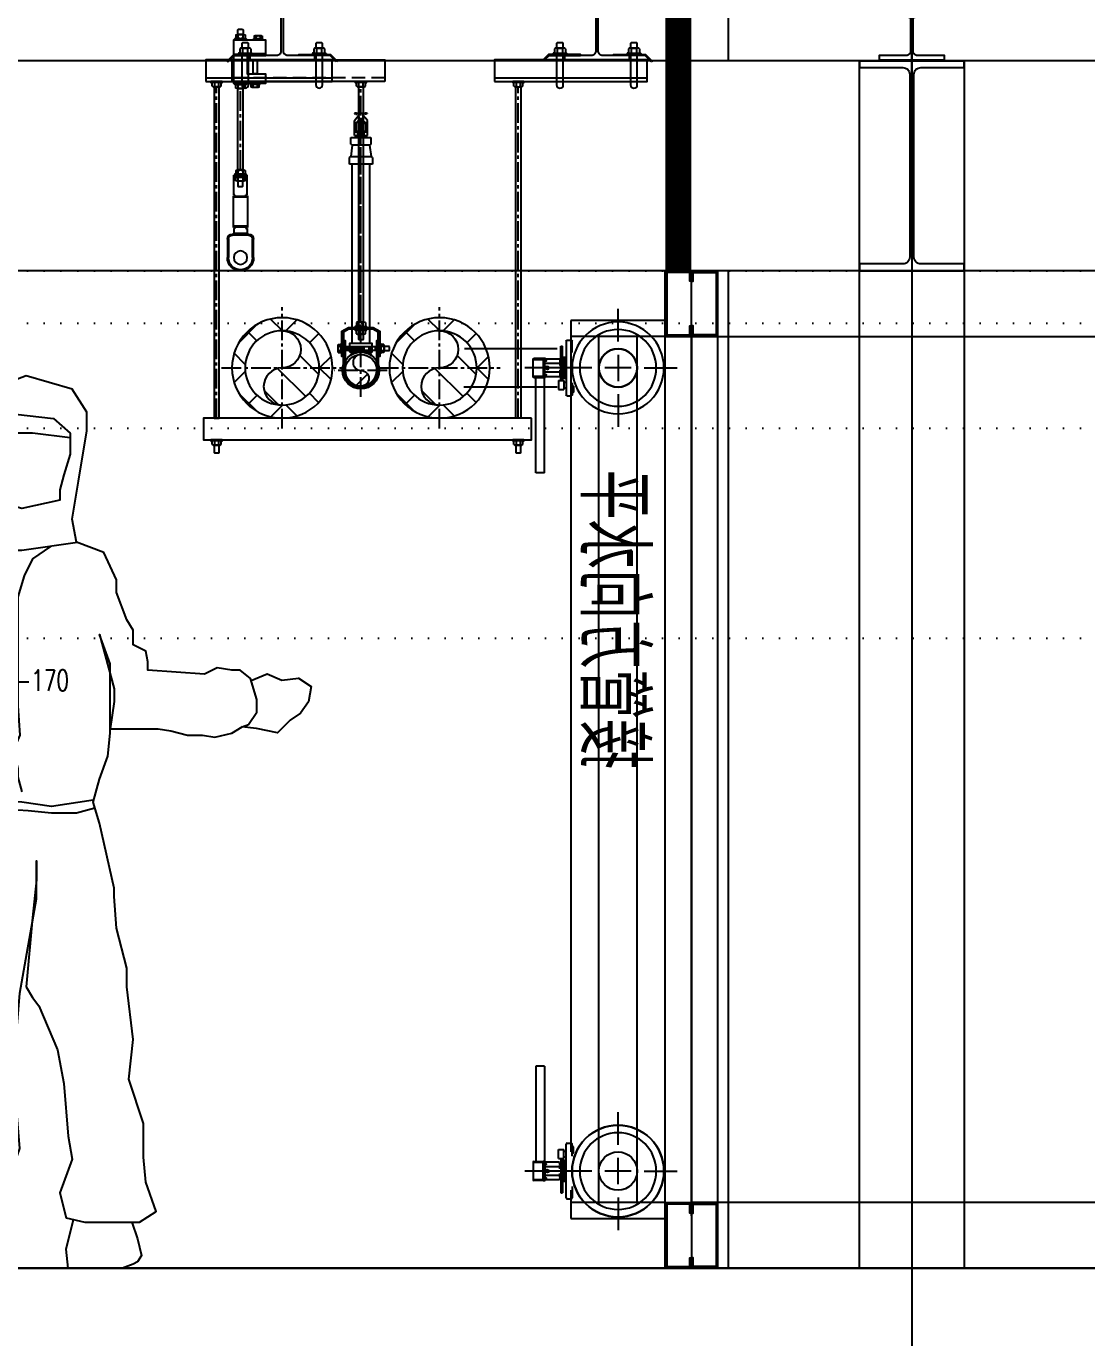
# Model space of a CAD drawing. Header units: millimetres. Extents: x -192235 to 515711, y 45168 to 947868.
# Drawn here: x 128312 to 130333, y 463818 to 466316 of the extents above; entities that cross this region are included whole.
import ezdxf
from ezdxf.enums import TextEntityAlignment as Align

# ---------------------------------------------------------------- set-up
doc = ezdxf.new("R2010")
doc.units = ezdxf.units.MM
doc.header["$LTSCALE"] = 1000
doc.header["$PDMODE"] = 1
for name, pattern in [('CENTER2', [1.125, 0.75, -0.125, 0.125, -0.125]), ('DOT2', [3.175, 0, -3.175]), ('HIDDEN', [0.375, 0.25, -0.125]), ('TPH12-SEC-@20-1$0$CENTERK5', [6.916, 6.667, -0.083, 0.083, -0.083]), ('YFM1P-短$0$CENTER2', [1.125, 0.75, -0.125, 0.125, -0.125]), ('YFM1P-短$0$HIDDEN', [9.525, 6.35, -3.175])]:
    doc.linetypes.add(name, pattern=pattern)
for name, color, linetype in [('0-LEVEL LINE', 4, 'DOT2'), ('FS-EQ', 10, 'Continuous'), ('FS-LINE', 10, 'Continuous'), ('FS-Support-1', 2, 'Continuous'), ('LED-Light-L25', 7, 'Continuous'), ('LIGHTING', 2, 'Continuous'), ('LIGHTING-W', 7, 'Continuous'), ('M-DIM', 1, 'Continuous'), ('SM-SEC-Cm$0$SUPPORT', 2, 'Continuous'), ('SUPPORT', 2, 'Continuous'), ('TPH12-SEC-@20-1$0$H-SIN', 252, 'TPH12-SEC-@20-1$0$CENTERK5'), ('TPH12-SEC-@20-1$0$KABE1', 252, 'Continuous'), ('TPH12-SEC-@20-1$0$STEEL-NEDA', 252, 'Continuous'), ('TPH12-SEC-@20-1$0$STEEL2', 252, 'Continuous'), ('TPH12-SEC-@20-1$0$STEEL3', 252, 'Continuous'), ('WY-J-D', 2, 'Continuous'), ('WY-J-U', 2, 'Continuous'), ('YFM1P-短$0$14P5-CSH-3-402-B$0$SH-TEXT', 4, 'Continuous'), ('YFM1P-短$0$C-DCC', 1, 'Continuous'), ('YFM1P-短$0$M-DCC-STEEL', 220, 'Continuous'), ('YFM1P-短$0$M-FOUN', 252, 'Continuous'), ('YFM1P-短$0$M-PIPE-CHWR20', 110, 'Continuous'), ('YFM1P-短$0$M-PIPE-CHWS12', 130, 'Continuous'), ('YFM1P-短$0$man', 7, 'Continuous'), ('YFM1P-短$0$MPPIPE', 100, 'Continuous'), ('YFM1P-短$0$SM-SEC-Cm$0$SUPPORT', 2, 'Continuous'), ('YFM1P-短$0$SUPPORT', 2, 'Continuous')]:
    doc.layers.add(name, color=color, linetype=linetype)
doc.styles.add('aa-txt', font='simplex.shx', dxfattribs={"width": 0.7, "bigfont": 'chineset.shx'})
doc.styles.add('ROMAND', font='romand', dxfattribs={"height": 5})
doc.styles.add('YFM1P-短$0$14P5-CSH-3-402-B$0$AA-TXT', font='simplex.shx', dxfattribs={"width": 0.8, "bigfont": 'CHINA.shx'})
doc.styles.add('YFM1P-短$0$aa-txt', font='simplex.shx', dxfattribs={"width": 0.8, "bigfont": 'chineset.shx'})
doc.dimstyles.new('50-DIM', dxfattribs={"dimscale": 50, "dimtxt": 2, "dimasz": 0.8, "dimexe": 1, "dimexo": 1, "dimgap": 0.5, "dimtad": 1, "dimdec": 0, "dimdsep": 46, "dimtxsty": 'aa-txt', "dimblk": 'DOT', "dimcen": 5, "dimclrd": 256, "dimclre": 256, "dimclrt": 256, "dimadec": 0, "dimazin": 0, "dimtfac": 1, "dimtdec": 0, "dimtix": 1, "dimtmove": 2, "dimatfit": 3, "dimldrblk": 'DOT', "dimfxl": 1, "dimtolj": 1, "dimtzin": 0, "dimarcsym": 0})

# ---------------------------------------------------------------- blocks, each defined once
blk = doc.blocks.new('TPH12-SEC-@20-1')
at = {"layer": 'TPH12-SEC-@20-1$0$H-SIN'}
for p, q in [((130000, 484000), (130000, 447500)), ((84160.9, 463950), (201769.6, 463950))]:
    blk.add_line(p, q, dxfattribs=at)
at = {"layer": 'TPH12-SEC-@20-1$0$KABE1'}
blk.add_line((190390, 463950), (99610, 463950), dxfattribs=at)
at = {"layer": 'TPH12-SEC-@20-1$0$STEEL-NEDA'}
for points in [[(128862, 466500), (128738, 466500), (128738, 466492), (128789.5, 466492, -0.414214), (128797.5, 466484), (128797.5, 466268, -0.414214), (128789.5, 466260), (128738, 466260), (128738, 466252), (128862, 466252), (128862, 466260), (128810.5, 466260, -0.414214), (128802.5, 466268), (128802.5, 466484, -0.414214), (128810.5, 466492), (128862, 466492)], [(129462, 466500), (129338, 466500), (129338, 466492), (129389.5, 466492, -0.414214), (129397.5, 466484), (129397.5, 466268, -0.414214), (129389.5, 466260), (129338, 466260), (129338, 466252), (129462, 466252), (129462, 466260), (129410.5, 466260, -0.414214), (129402.5, 466268), (129402.5, 466484, -0.414214), (129410.5, 466492), (129462, 466492)], [(130062, 466500), (129938, 466500), (129938, 466492), (129989.5, 466492, -0.414214), (129997.5, 466484), (129997.5, 466268, -0.414214), (129989.5, 466260), (129938, 466260), (129938, 466252), (130062, 466252), (130062, 466260), (130010.5, 466260, -0.414214), (130002.5, 466268), (130002.5, 466484, -0.414214), (130010.5, 466492), (130062, 466492)]]:
    blk.add_lwpolyline(points, format="xyb", close=True, dxfattribs=at)
at = {"layer": 'TPH12-SEC-@20-1$0$STEEL2'}
blk.add_lwpolyline([(130100, 466250), (129900, 466250), (129900, 466237), (129983, 466237, -0.414214), (129996, 466224), (129996, 465876, -0.414214), (129983, 465863), (129900, 465863), (129900, 465850), (130100, 465850), (130100, 465863), (130017, 465863, -0.414214), (130004, 465876), (130004, 466224, -0.414214), (130017, 466237), (130100, 466237)], format="xyb", close=True, dxfattribs=at)
at = {"layer": 'TPH12-SEC-@20-1$0$STEEL3'}
for p, q in [((129650, 466500), (129650, 466250)), ((130000, 466250), (115000, 466250)), ((145000, 466250), (130000, 466250)), ((130000, 465850), (115000, 465850)), ((129650, 465850), (129650, 463950)), ((145000, 465850), (130000, 465850))]:
    blk.add_line(p, q, dxfattribs=at)
blk.add_lwpolyline([(130100, 463950), (129900, 463950), (129900, 466250), (130100, 466250)], close=True, dxfattribs=at)
blk = doc.blocks.new('YFM1P-短$0$18P4-DCC-3850-1295-V')
for p, q in [((0, 155), (0, 158)), ((0, 158), (18, 158)), ((18, 158), (18, 152.65)), ((0, -13), (0, 155.07)), ((0, 155), (18, 155)), ((5.35, -10), (5.35, 155)), ((12.65, 152.65), (12.65, 155)), ((12.65, -7.65), (12.65, 152.65)), ((18, 152.65), (18, -0.35)), ((12.65, -10), (12.65, -7.65)), ((18, -7.65), (18, -13)), ((0, -10), (18, -10)), ((18, -13), (0, -13))]:
    blk.add_line(p, q)
for centre in [(9, 149), (9, -4)]:
    blk.add_circle(centre, 8.75)
for centre, start, end in [((9, 149), 90, 270), ((9, 149), 270, 90), ((9, -4), 90, 270), ((9, -4), 270, 90)]:
    blk.add_arc(centre, 3.65, start, end)
blk = doc.blocks.new('YFM1P-短$0$球閥-65-T')
at = {"color": 1}
for p, q in [((0, 50), (0, 177.4)), ((0, -25), (0, 25)), ((-50, 0), (-112.5, 0)), ((-25, 0), (25, 0)), ((50, 0), (112.5, 0)), ((0, -50), (0, -112.5))]:
    blk.add_line(p, q, dxfattribs=at)
at = {"color": 0, "linetype": 'Continuous'}
for p, q in [((-18, 139.3), (-18, 160.2)), ((-16.2, 162), (-16.2, 141.6)), ((-3.2, 162), (-16.2, 162)), ((-3.2, 162), (-3.2, 162)), ((-3.1, 162), (-3.2, 162)), ((-3, 162), (-3.1, 162)), ((-2.7, 161.9), (-3, 162)), ((-2.4, 161.9), (-2.7, 161.9)), ((-2.1, 161.8), (-2.4, 161.9)), ((-1.6, 161.8), (-2.1, 161.8)), ((-1.2, 161.8), (-1.6, 161.8)), ((-0.7, 161.7), (-1.2, 161.8)), ((-0.1, 161.7), (-0.7, 161.7)), ((0.4, 161.7), (-0.1, 161.7)), ((0.9, 161.7), (0.4, 161.7)), ((1.4, 161.8), (0.9, 161.7)), ((1.9, 161.8), (1.4, 161.8)), ((2.3, 161.9), (1.9, 161.8)), ((2.6, 161.9), (2.3, 161.9)), ((2.9, 161.9), (2.6, 161.9)), ((3, 162), (2.9, 161.9)), ((3.1, 162), (3, 162)), ((16.2, 162), (3.1, 162)), ((3.1, 162), (3.1, 162)), ((16.2, 141.6), (16.2, 162)), ((18, 160.2), (18, 139.3)), ((200, 156.4), (18, 156.4)), ((-18, 142.7), (-18, 139.3)), ((-18, 139.4), (-17.9, 139.8)), ((-18, 139.4), (-18, 139.4)), ((-18, 139.3), (-18, 139.4)), ((-18, 139.3), (-18, 139.3)), ((-18, 139.3), (-18, 139.3)), ((-18, 139.3), (-18, 139.3)), ((-18, 139), (-18, 139.3)), ((-17.9, 138.6), (-18, 139)), ((-17.9, 139.8), (-17.6, 140.2)), ((-17.7, 138.3), (-17.9, 138.6)), ((-17.4, 138.2), (-17.7, 138.3)), ((-17.6, 140.2), (-17.3, 140.5)), ((-17.2, 138.1), (-17.4, 138.2)), ((-17.3, 140.5), (-17, 140.8)), ((-16.9, 138), (-17.2, 138.1)), ((-17, 140.8), (-16.6, 141.2)), ((-16.5, 138), (-16.9, 138)), ((-16.6, 141.2), (-16.2, 141.6)), ((-16.1, 138.1), (-16.5, 138)), ((-16.2, 141.6), (-14.9, 141.9)), ((-15.6, 138.3), (-16.1, 138.1)), ((-15.3, 138.5), (-15.6, 138.3)), ((-14.9, 138.8), (-15.3, 138.5)), ((-14.9, 141.9), (-14.2, 142)), ((-14.8, 138.8), (-14.9, 138.8)), ((-14.5, 139.1), (-14.8, 138.8)), ((-14.1, 139.2), (-14.5, 139.1)), ((-14.2, 142), (-13.5, 142)), ((-13.5, 139.3), (-14.1, 139.2)), ((-13.5, 139.3), (-13.5, 142.7)), ((-13.5, 142.7), (13.5, 142.7)), ((-13.5, 142), (13.5, 142)), ((13.5, 141.8), (-13.5, 141.8)), ((13.5, 139.3), (-13.5, 139.3)), ((13.5, 142.7), (13.5, 139.3)), ((13.5, 142), (14.9, 141.9)), ((13.7, 139.3), (13.5, 139.3)), ((14.3, 139.1), (13.7, 139.3)), ((14.9, 138.8), (14.3, 139.1)), ((14.9, 141.9), (16.2, 141.6)), ((15.3, 138.5), (14.9, 138.8)), ((15.6, 138.3), (15.3, 138.5)), ((16.1, 138.1), (15.6, 138.3)), ((16.5, 138), (16.1, 138.1)), ((16.2, 141.6), (16.6, 141.2)), ((16.9, 138), (16.5, 138)), ((16.6, 141.2), (17, 140.8)), ((17.2, 138.1), (16.9, 138)), ((17, 140.8), (17.3, 140.5)), ((17.4, 138.2), (17.2, 138.1)), ((17.3, 140.5), (17.6, 140.2)), ((17.7, 138.3), (17.4, 138.2)), ((17.6, 140.2), (17.9, 139.8)), ((17.9, 138.6), (17.7, 138.3)), ((17.9, 139.8), (18, 139.4)), ((18, 139), (17.9, 138.6)), ((18, 139.3), (18, 142.7)), ((200, 140.4), (18, 140.4)), ((18, 139.4), (18, 139.3)), ((18, 139.4), (18, 139.4)), ((18, 139.3), (18, 139.3)), ((18, 139.3), (18, 139.3)), ((18, 139.3), (18, 139)), ((18, 139.3), (18, 139.3))]:
    blk.add_line(p, q, dxfattribs=at)
at = {"color": 0}
for p, q in [((200, 140.4), (200, 156.4)), ((-16.7, 111.3), (-16.7, 140.9)), ((12.5, 141.8), (-12.5, 141.8)), ((9.1, 141.8), (-9.1, 141.8)), ((-8.3, 111.3), (-8.3, 140.9)), ((8.3, 111.3), (8.3, 140.9)), ((16.7, 111.3), (16.7, 140.9)), ((23.9, 109.1), (-41.6, 109.1)), ((-41.6, 109.1), (-41.6, 105.5)), ((23.9, 105.5), (-41.6, 105.5)), ((-20.1, 101), (-20.1, 105.5)), ((20.1, 103.2), (-20.1, 103.2)), ((-20.1, 101), (20.1, 101)), ((-4.5, 110.4), (-14.4, 110.4)), ((-10, 110.4), (-14.4, 110.4)), ((-14.4, 109.1), (-14.4, 110.4)), ((10, 110.4), (4.5, 110.4)), ((14.4, 110.4), (10, 110.4)), ((14.4, 109.1), (14.4, 110.4)), ((20.1, 101), (20.1, 105.5)), ((23.9, 113.4), (41.2, 113.4)), ((23.9, 113.4), (23.9, 103)), ((23.9, 103), (41.2, 103)), ((27.1, 103), (27.1, 98.8)), ((38, 103), (38, 98.8)), ((41.2, 113.4), (41.2, 103)), ((-53, 97), (-53, 89.3)), ((-51.2, 98.8), (51.2, 98.8)), ((-30.5, 87.5), (-51.2, 87.5)), ((28.8, 87.5), (51.2, 87.5)), ((33.9, 87.5), (33.9, 86.1)), ((33.9, 86.1), (47.4, 86.1)), ((33.9, 86.1), (35, 84.9)), ((35, 84.9), (46.3, 84.9)), ((46.3, 84.9), (47.4, 86.1)), ((47.4, 87.5), (47.4, 86.1)), ((53, 97), (53, 89.3))]:
    blk.add_line(p, q, dxfattribs=at)
at = {"color": 0, "linetype": 'Continuous'}
for centre, radius in [((0, 134.7), 2.93), ((0, 134.7), 2.39), ((0, 0), 87.5)]:
    blk.add_circle(centre, radius, dxfattribs=at)
at = {"color": 0}
blk.add_circle((0, 0), 36.5, dxfattribs=at)
at = {"color": 0, "linetype": 'Continuous'}
for centre, radius, start, end in [((-16.2, 160.2), 1.8, 90, 180), ((16.2, 160.2), 1.8, 0, 90), ((-17.1, 142.7), 0.902, 180, 270), ((17.1, 142.7), 0.902, 270, 0)]:
    blk.add_arc(centre, radius, start, end, dxfattribs=at)
at = {"color": 0, "linetype": 'Continuous', "extrusion": (1e-16, 1, 0)}
for centre, start, end in [((13.5, 0, 142.7), 0, 90), ((-13.5, 0, 142.7), 90, 180)]:
    blk.add_arc(centre, 4.51, start, end, dxfattribs=at)
at = {"color": 0, "linetype": 'Continuous', "extrusion": (-1e-16, -1, 0)}
for centre, start, end in [((-13.5, 0, -141.8), 90, 180), ((13.5, 0, -141.8), 0, 90)]:
    blk.add_arc(centre, 3.61, start, end, dxfattribs=at)
at = {"color": 0}
for centre, radius, start, end in [((-12.5, 131.8), 10.1, 65.5673, 114.4327), ((0, 102.9), 39, 77.6432, 102.3568), ((12.5, 131.8), 10.1, 65.5673, 114.4327), ((-12.5, 120.5), 10.1, 245.5673, 294.4327), ((0, 149.4), 39, 257.6432, 263.3485), ((0, 149.4), 39, 276.6515, 282.3568), ((12.5, 120.5), 10.1, 245.5673, 294.4327), ((-51.2, 97), 1.8, 90, 180), ((-51.2, 89.3), 1.8, 180, 270), ((-30.5, 84.1), 3.38, 69.023, 90), ((28.8, 83), 4.51, 90, 94.2262), ((51.2, 97), 1.8, 0, 90), ((51.2, 89.3), 1.8, 270, 0)]:
    blk.add_arc(centre, radius, start, end, dxfattribs=at)
at = {"color": 0, "linetype": 'Continuous', "extrusion": (-0.892945, -0.351839, -0.280818)}
blk.add_arc((-135.1, -10, -34.3), 2.81, 213.292, 282.5279, dxfattribs=at)
at = {"color": 0, "linetype": 'Continuous', "extrusion": (1, -1e-16, 0)}
for centre in [(142.7, 0, -13.5), (142.7, 0, 13.5)]:
    blk.add_arc(centre, 0.902, 90, 180, dxfattribs=at)
at = {"color": 0, "linetype": 'Continuous', "extrusion": (-1, -3e-16, -3e-16)}
for centre in [(-139.3, 0, 13.5), (-139.3, 0, -13.5)]:
    blk.add_arc(centre, 2.71, 180, 90, dxfattribs=at)
at = {"color": 0, "linetype": 'Continuous', "extrusion": (-0.892945, 0.351839, 0.280818)}
blk.add_arc((-135.1, -10, 34.3), 2.81, 213.292, 282.5279, dxfattribs=at)
blk = doc.blocks.new('YFM1P-短$0$Man-170-C')
for points in [[(17.99, 67.27), (17.99, 66.39), (17.99, 59.57), (17.99, 54.37), (17.99, 45.58), (19.59, 42.78), (19.59, 35.99), (19.59, 26.77), (19.59, 20.78), (21.59, 17.58), (21.99, 12.39), (20.39, 9.99), (15.59, 9.59), (11.19, 7.59), (6.4, 10.39), (3.6, 15.98), (1.2, 22.78), (2.4, 37.59), (1.2, 52.37), (-2, 70.39), (-2, 77.58), (-2, 73.98), (-1.2, 66.79), (0, 53.57), (-1.2, 51.58), (-2.4, 49.98), (-6, 41.59), (-7.2, 35.19), (-8, 25.17), (-8.79, 20.78), (-6.4, 14.38), (-7.6, 9.59), (-11.19, 8.79), (-16.39, 8.79), (-21.59, 8.79), (-24.79, 10.79), (-22.79, 16.38), (-22.39, 21.18), (-22.39, 27.57), (-19.59, 35.99), (-20.39, 43.58), (-19.19, 53.57), (-19.19, 57.17), (-17.19, 64.79), (-16.79, 70.79), (-16.79, 72.38), (-13.99, 84.77), (-12.79, 88.77), (-13.99, 93.16), (-15.59, 97.56), (-15.99, 101.95), (-15.99, 108.74), (-15.99, 115.14), (-13.99, 120.73), (-16.79, 110.34), (-16.79, 107.94), (-15.99, 102.75), (-17.59, 102.75), (-25.19, 102.75), (-27.58, 102.35), (-30.78, 101.55), (-33.58, 101.55), (-35.98, 101.15), (-39.18, 101.95), (-41.18, 103.15), (-42.38, 103.55), (-43.97, 105.95), (-43.97, 108.34), (-42.78, 112.34), (-40.78, 113.94), (-39.18, 113.94), (-36.38, 114.34), (-33.98, 113.14), (-23.19, 113.94), (-23.19, 115.54), (-22.79, 117.53), (-20.39, 118.73), (-20.39, 121.53), (-19.19, 123.53), (-17.19, 128.72), (-17.19, 131.12), (-14.79, 136.31), (-9.59, 138.31), (-8.79, 142.71), (-9.99, 149.9), (-11.59, 159.49), (-11.59, 163.08), (-8.79, 167.48), (0, 170), (9.59, 166.28), (11.19, 162.29), (11.99, 150.7), (11.59, 142.71), (13.99, 140.31), (20, 136.11), (23.87, 131.44), (30.01, 109.96), (29.98, 103.15), (27.98, 89.56), (23.73, 78.21), (21.87, 72.07), (21.6, 67.94), (16.79, 66.79), (13.59, 70.79), (15.19, 75.98), (13.19, 74.38), (11.99, 75.98), (17.33, 81.28), (19.3, 89.1), (19.99, 95.56), (21.59, 97.16), (20.79, 103.55), (18.39, 109.54), (16.79, 117.13), (16.79, 121.93), (17.19, 123.53)], [(-8.4, 158.19), (-1.2, 159.09), (2.4, 159.09), (6.4, 159.49), (7.6, 159.89), (4.4, 162.69), (2, 162.69), (-5.2, 161.89), (-8.4, 159.09), (-8.4, 155.09), (-7.2, 151.1), (-6.4, 148.3), (-6.4, 146.3), (0.8, 144.7), (5.2, 145.9), (8.79, 146.7), (9.19, 153.5), (7.6, 159.89)], [(-9.81, 138.23), (0.8, 136.71), (4.4, 136.71), (8, 136.71), (10.79, 138.31), (13.91, 140.39)], [(-4.66, 137.49), (-1.2, 135.12), (0.4, 131.92), (1.6, 127.92), (1.6, 120.33), (1.6, 115.14), (1.6, 107.15), (1.2, 101.55), (2.4, 98.75), (1.6, 95.16), (1.6, 93.56), (0.8, 90.76)], [(6.14, 136.71), (4, 133.92), (3.2, 130.72), (1.6, 126.72)], [(-42.88, 111.98), (-45.93, 113.2), (-48.73, 112), (-51.93, 112.4), (-54.33, 110.8), (-53.83, 107.87), (-52.27, 105.72), (-50.33, 104.41), (-47.93, 102.01), (-43.93, 102.81), (-41.13, 103.12)], [(21.5, 97.06), (21.56, 97.35)], [(19.2, 88.17), (16.79, 87.57), (9.99, 88.37), (5.6, 87.57), (-0.4, 87.17), (-4.8, 86.77), (-9.59, 86.77), (-13.11, 87.72)], [(-12.79, 89.17), (-4.8, 87.97), (0.8, 88.77), (5.6, 89.17), (8.79, 89.17), (14.79, 88.77), (18.79, 88.77), (19.27, 88.83)], [(-20.12, 8.79), (-21.19, 5.59), (-21.99, 2.4), (-21.19, 1.2), (-20.39, 0.8), (-18.39, 0), (-14.79, 0), (-11.19, 0), (-8, 0), (-7.6, 3.6), (-9.02, 9.27)], [(7.61, 9.68), (6.8, 5.59), (6.8, 2.8), (9.19, 1.2), (11.59, 0.4), (14.79, 0), (18.39, 0.8), (20.79, 1.6), (21.59, 6.79), (20.26, 9.98)]]:
    blk.add_lwpolyline(points)
blk = doc.blocks.new('YFM1P-短$0$Man-R-170-C')
at = {"xscale": -1}
blk.add_blockref('YFM1P-短$0$Man-170-C', (0, 0), dxfattribs=at)
at = {"style": 'YFM1P-短$0$aa-txt', "width": 0.7}
blk.add_text('UIS-170', height=4, dxfattribs=at).set_placement((0, 110), align=Align.CENTER)
blk = doc.blocks.new('YFM1P-短$0$Nut-M12')
for p, q in [((-13, 1.8), (-13, 0.6)), ((-10.4, 3.3), (-12.6, 2.3)), ((-12.4, 2.4), (12.4, 2.4)), ((-12.4, 0), (12.4, 0)), ((-10.4, 11), (-10.4, 3.3)), ((7.8, 12), (-7.8, 12)), ((-5.2, 11), (-5.2, 3.3)), ((5.2, 3.3), (5.2, 11)), ((10.4, 11), (10.4, 3.3)), ((10.4, 3.3), (12.6, 2.3)), ((13, 1.8), (13, 0.6))]:
    blk.add_line(p, q)
for centre, radius, start, end in [((-12.4, 1.8), 0.6, 90, 180), ((-12.4, 0.6), 0.6, 180, 270), ((-7.8, 8), 4.03, 49.8296, 130.1704), ((-7.8, 6.4), 4.03, 229.8296, 310.1704), ((0, -2.7), 14.7, 69.2784, 110.7216), ((0, 17.1), 14.7, 249.2784, 290.7216), ((7.8, 8), 4.03, 49.8296, 130.1704), ((7.8, 6.4), 4.03, 229.8296, 310.1704), ((12.4, 1.8), 0.6, 0, 90), ((12.4, 0.6), 0.6, 270, 0)]:
    blk.add_arc(centre, radius, start, end)
blk = doc.blocks.new('YFM1P-短$0$Nut-M10')
for p, q in [((-10.9, 1.5), (-10.9, 0.5)), ((-8.7, 2.8), (-10.6, 2)), ((-10.4, 2), (10.4, 2)), ((-10.4, 0), (10.4, 0)), ((-8.7, 9.2), (-8.7, 2.8)), ((6.5, 10), (-6.5, 10)), ((-4.3, 9.2), (-4.3, 2.8)), ((4.3, 2.8), (4.3, 9.2)), ((8.7, 9.2), (8.7, 2.8)), ((8.7, 2.8), (10.6, 2)), ((10.9, 1.5), (10.9, 0.5))]:
    blk.add_line(p, q)
for centre, radius, start, end in [((-10.4, 1.5), 0.5, 90, 180), ((-10.4, 0.5), 0.5, 180, 270), ((-6.5, 6.7), 3.33, 49.441, 130.559), ((-6.5, 5.3), 3.33, 229.441, 310.559), ((0, -2.1), 12.1, 69.065, 110.935), ((0, 14.1), 12.1, 249.065, 290.935), ((6.5, 6.7), 3.33, 49.441, 130.559), ((6.5, 5.3), 3.33, 229.441, 310.559), ((10.4, 1.5), 0.5, 0, 90), ((10.4, 0.5), 0.5, 270, 0)]:
    blk.add_arc(centre, radius, start, end)
blk = doc.blocks.new('YFM1P-短')
at = {"layer": 'YFM1P-短$0$MPPIPE'}
h = blk.add_hatch(dxfattribs=at)
h.set_pattern_fill('ANSI37', color=1, scale=15, style=0)
h.set_pattern_definition([(45, (184318.375, 301696.607), (-33.67596, 33.67596), []), (135, (184318.375, 301696.607), (-33.67596, -33.67596), [])])
edge = h.paths.add_edge_path()
edge.add_arc((160900, 465665), 95.7, 0, 360)
edge = h.paths.add_edge_path(flags=17)
edge.add_arc((160900, 465665), 70.7, 0, 360)
h = blk.add_hatch(dxfattribs=at)
h.set_pattern_fill('ANSI37', color=1, scale=15, style=0)
h.set_pattern_definition([(45, (184618.375, 301696.607), (-33.67596, 33.67596), []), (135, (184618.375, 301696.607), (-33.67596, -33.67596), [])])
edge = h.paths.add_edge_path()
edge.add_arc((161200, 465665), 95.7, 0, 360)
edge = h.paths.add_edge_path(flags=17)
edge.add_arc((161200, 465665), 70.7, 0, 360)
h = blk.add_hatch(dxfattribs=at)
h.set_pattern_fill('ANSI31', color=1, scale=15, style=0)
h.set_pattern_definition([(45, (123012.255, 401617.34), (-33.67596, 33.67596), [])])
edge = h.paths.add_edge_path()
edge.add_arc((160900, 465665), 70.7, 90, 270)
edge.add_arc((160900, 465629.7), 35.3, 270, 450)
edge.add_arc((160900, 465700.3), 35.3, 90, 270, ccw=False)
h = blk.add_hatch(dxfattribs=at)
h.set_pattern_fill('ANSI31', color=1, scale=15, style=0)
h.set_pattern_definition([(45, (123312.255, 401617.34), (-33.67596, 33.67596), [])])
edge = h.paths.add_edge_path()
edge.add_arc((161200, 465665), 70.7, 90, 270)
edge.add_arc((161200, 465629.7), 35.3, 270, 450)
edge.add_arc((161200, 465700.3), 35.3, 90, 270, ccw=False)
at = {"layer": 'YFM1P-短$0$M-DCC-STEEL', "linetype": 'Continuous'}
for p, q in [((159630, 465850), (160370, 465850)), ((160370, 464050), (160370, 465850)), ((160420, 464050), (160420, 465850)), ((160470, 464050), (160470, 465850)), ((160370, 465725), (159630, 465725)), ((159630, 464075), (160370, 464075)), ((160370, 463950), (159630, 463950))]:
    blk.add_line(p, q, dxfattribs=at)
at = {"layer": 'YFM1P-短$0$M-DCC-STEEL'}
for points in [[(160370, 465725), (160370, 465850), (160420, 465850), (160420, 465830), (160416.8, 465830), (160416.8, 465846.8), (160373.2, 465846.8), (160373.2, 465728.2), (160416.8, 465728.2), (160416.8, 465745), (160420, 465745), (160420, 465725)], [(160470, 465725), (160470, 465850), (160420, 465850), (160420, 465830), (160423.2, 465830), (160423.2, 465846.8), (160466.8, 465846.8), (160466.8, 465728.2), (160423.2, 465728.2), (160423.2, 465745), (160420, 465745), (160420, 465725)], [(160470, 463950), (160470, 465725), (160420, 465725), (160420, 463950)], [(160370, 463950), (160370, 464075), (160420, 464075), (160420, 464055), (160416.8, 464055), (160416.8, 464071.8), (160373.2, 464071.8), (160373.2, 463953.2), (160416.8, 463953.2), (160416.8, 463970), (160420, 463970), (160420, 463950)], [(160470, 463950), (160470, 464075), (160420, 464075), (160420, 464055), (160423.2, 464055), (160423.2, 464071.8), (160466.8, 464071.8), (160466.8, 463953.2), (160423.2, 463953.2), (160423.2, 463970), (160420, 463970), (160420, 463950)]]:
    blk.add_lwpolyline(points, close=True, dxfattribs=at)
at = {"layer": 'YFM1P-短$0$M-FOUN', "color": 2, "const_width": 50}
blk.add_lwpolyline([(160445, 465850), (160445, 466700)], dxfattribs=at)
at = {"layer": 'YFM1P-短$0$M-PIPE-CHWR20'}
for p, q in [((160675.8, 465701.5), (160852.7, 465701.5)), ((160675.8, 465628.5), (160853.6, 465628.5))]:
    blk.add_line(p, q, dxfattribs=at)
blk.add_circle((160560, 465665), 73, dxfattribs=at)
at = {"layer": 'YFM1P-短$0$M-PIPE-CHWS12'}
blk.add_circle((160560, 464135), 73, dxfattribs=at)
at = {"layer": 'YFM1P-短$0$MPPIPE', "color": 1, "linetype": 'YFM1P-短$0$CENTER2', "ltscale": 0.05}
for p, q in [((160900, 465549.3), (160900, 465780.7)), ((161200, 465549.3), (161200, 465780.7)), ((161015.7, 465665), (160784.3, 465665)), ((161315.7, 465665), (161084.3, 465665))]:
    blk.add_line(p, q, dxfattribs=at)
at = {"layer": 'YFM1P-短$0$MPPIPE'}
for points in [[(160900, 465735.7, 1), (160900, 465665, -1), (160900, 465594.3, -1)], [(161200, 465735.7, 1), (161200, 465665, -1), (161200, 465594.3, -1)]]:
    blk.add_lwpolyline(points, format="xyb", close=True, dxfattribs=at)
for centre, radius in [((160900, 465665), 95.7), ((161200, 465665), 95.7), ((160900, 465665), 70.7), ((161200, 465665), 70.7)]:
    blk.add_circle(centre, radius, dxfattribs=at)
at = {"layer": 'YFM1P-短$0$SM-SEC-Cm$0$SUPPORT'}
for points in [[(160745.2, 465569.3), (160754.8, 465569.3), (160754.8, 466200.7), (160745.2, 466200.7)], [(161329.8, 465569.3), (161320.2, 465569.3), (161320.2, 466200.7), (161329.8, 466200.7)]]:
    blk.add_lwpolyline(points, close=True, dxfattribs=at)
at = {"layer": 'YFM1P-短$0$SUPPORT', "linetype": 'YFM1P-短$0$HIDDEN', "ltscale": 0.1}
for p, q in [((160795.5, 466217.7), (160504.5, 466217.7)), ((161345.5, 466217.7), (161104.5, 466217.7))]:
    blk.add_line(p, q, dxfattribs=at)
at = {"layer": 'YFM1P-短$0$SUPPORT', "linetype": 'YFM1P-短$0$CENTER2', "ltscale": 0.05}
for p, q in [((160750, 465569.3), (160750, 466200.7)), ((161325, 465569.3), (161325, 466200.7))]:
    blk.add_line(p, q, dxfattribs=at)
at = {"layer": 'YFM1P-短$0$SUPPORT'}
for points in [[(160534.9, 466284), (160535.9, 466283), (160535.9, 466274), (160523.2, 466274), (160523.2, 466283), (160524.2, 466284)], [(160675.9, 466284), (160676.9, 466283), (160676.9, 466274), (160664.2, 466274), (160664.2, 466283), (160665.2, 466284)], [(161134.9, 466284), (161135.9, 466283), (161135.9, 466274), (161123.2, 466274), (161123.2, 466283), (161124.2, 466284)], [(161275.9, 466284), (161276.9, 466283), (161276.9, 466274), (161264.2, 466274), (161264.2, 466283), (161265.2, 466284)], [(160725, 465569.3), (161350, 465569.3), (161350, 465528.1), (160725, 465528.1)], [(160746.2, 465503.1), (160745.2, 465504.1), (160745.2, 465518.1), (160754.8, 465518.1), (160754.8, 465504.1), (160753.8, 465503.1)], [(161321.2, 465503.1), (161320.2, 465504.1), (161320.2, 465518.1), (161329.8, 465518.1), (161329.8, 465504.1), (161328.8, 465503.1)]]:
    blk.add_lwpolyline(points, close=True, dxfattribs=at)
for points in [[(160496.5, 466248), (160508.5, 466260), (160568.5, 466260), (160568.5, 466262), (160507.7, 466262), (160495.1, 466249.4), (160496.5, 466248)], [(160699.2, 466252.2), (160691.5, 466260), (160631.5, 466260), (160631.5, 466262), (160692.3, 466262), (160700.6, 466253.7), (160699.2, 466252.2)], [(161096.5, 466248), (161108.5, 466260), (161168.5, 466260), (161168.5, 466262), (161107.7, 466262), (161095.1, 466249.4), (161096.5, 466248)], [(161299.2, 466252.2), (161291.5, 466260), (161231.5, 466260), (161231.5, 466262), (161292.3, 466262), (161300.6, 466253.7), (161299.2, 466252.2)]]:
    blk.add_lwpolyline(points, dxfattribs=at)
at = {"layer": 'YFM1P-短$0$SUPPORT', "ltscale": 0.1}
for points in [[(160795.5, 466210.7), (160504.5, 466210.7), (160504.5, 466252), (160795.5, 466252)], [(161345.5, 466210.7), (161104.5, 466210.7), (161104.5, 466252), (161345.5, 466252)]]:
    blk.add_lwpolyline(points, close=True, dxfattribs=at)
at = {"layer": 'YFM1P-短$0$SUPPORT'}
for points in [[(160523.2, 466204.3), (160523.2, 466260), (160535.9, 466260), (160535.9, 466204.3, -1)], [(160664.2, 466204.3), (160664.2, 466260), (160676.9, 466260), (160676.9, 466204.3, -1)], [(161123.2, 466204.3), (161123.2, 466260), (161135.9, 466260), (161135.9, 466204.3, -1)], [(161264.2, 466204.3), (161264.2, 466260), (161276.9, 466260), (161276.9, 466204.3, -1)]]:
    blk.add_lwpolyline(points, format="xyb", close=True, dxfattribs=at)
at = {"layer": 'YFM1P-短$0$C-DCC', "xscale": 10, "yscale": 10, "zscale": 10}
blk.add_blockref('YFM1P-短$0$18P4-DCC-3850-1295-V', (160470, 464175), dxfattribs=at)
at = {"layer": 'YFM1P-短$0$M-PIPE-CHWR20', "rotation": 270}
blk.add_blockref('YFM1P-短$0$球閥-65-T', (160560, 465665), dxfattribs=at)
at = {"layer": 'YFM1P-短$0$M-PIPE-CHWS12', "xscale": -1.000000000000003, "rotation": 270}
blk.add_blockref('YFM1P-短$0$球閥-65-T', (160560, 464135), dxfattribs=at)
at = {"layer": 'YFM1P-短$0$man', "xscale": -10, "yscale": 10, "zscale": 10}
blk.add_blockref('YFM1P-短$0$Man-R-170-C', (161688, 463950), dxfattribs=at)
at = {"layer": 'YFM1P-短$0$SUPPORT', "xscale": -1}
for p in [(160529.5, 466262), (160670.5, 466262), (161129.5, 466262), (161270.5, 466262)]:
    blk.add_blockref('YFM1P-短$0$Nut-M12', p, dxfattribs=at)
at = {"layer": 'YFM1P-短$0$SUPPORT', "xscale": -1, "rotation": 180}
for p in [(160750, 466210.7), (161325, 466210.7), (160750, 465528.1), (161325, 465528.1)]:
    blk.add_blockref('YFM1P-短$0$Nut-M10', p, dxfattribs=at)
at = {"layer": 'YFM1P-短$0$14P5-CSH-3-402-B$0$SH-TEXT', "color": 4, "style": 'YFM1P-短$0$14P5-CSH-3-402-B$0$AA-TXT', "width": 0.8}
blk.add_text('接管方向水平', height=125, rotation=90, dxfattribs=at).set_placement((160568.6, 465186, 0), align=Align.MIDDLE_CENTER)
blk = doc.blocks.new('DOT')
at = {"color": 0}
blk.add_line((-1, 0), (1, 0), dxfattribs=at)
at = {"color": 3, "const_width": 0.5}
blk.add_lwpolyline([(-0.25, 0, 1), (0.25, 0, 1)], format="xyb", close=True, dxfattribs=at)
blk = doc.blocks.new('*D199')
at = {"layer": 'DEFPOINTS', "color": 0, "transparency": 16777216}
for p in [(130000, 466350), (130000, 466125), (131350, 466125)]:
    blk.add_point(p, dxfattribs=at)
at = {"layer": 'M-DIM', "lineweight": -2, "transparency": 16777216}
for p, q in [((130000, 466175), (130000, 466400)), ((131350, 466175), (131350, 466400)), ((131310, 466350), (130040, 466350))]:
    blk.add_line(p, q, dxfattribs=at)
at = {"layer": 'M-DIM', "lineweight": -2, "transparency": 16777216, "xscale": 40, "yscale": 40, "zscale": 40, "rotation": 180}
blk.add_blockref('DOT', (130000, 466350), dxfattribs=at)
at = {"layer": 'M-DIM', "lineweight": -2, "transparency": 16777216, "xscale": 40, "yscale": 40, "zscale": 40}
blk.add_blockref('DOT', (131350, 466350), dxfattribs=at)
at = {"layer": 'M-DIM', "transparency": 16777216, "insert": (130675, 466425), "char_height": 100, "attachment_point": 5, "style": 'aa-txt'}
blk.add_mtext('\\A1;1350', dxfattribs=at)
blk = doc.blocks.new('_Dot')
at = {"color": 0, "linetype": 'ByBlock', "lineweight": -2}
blk.add_line((-0.5, 0), (-1, 0), dxfattribs=at)
at = {"color": 0, "linetype": 'ByBlock', "const_width": 0.5}
blk.add_lwpolyline([(-0.25, 0, 1), (0.25, 0, 1)], format="xyb", close=True, dxfattribs=at)
blk = doc.blocks.new('SP-H-1')
at = {"layer": 'FS-EQ'}
for p, q in [((-1.25, 5.5), (-1.25, 8.29)), ((-1.24, 8.35), (-0.45, 9.3)), ((-1.02, 6.2), (-1.24, 8.25)), ((-1.21, 9.66), (-1.21, 9.57)), ((-1.21, 9.66), (-1.13, 9.66)), ((-1.21, 9.57), (-1.13, 9.57)), ((-1.13, 9.66), (-1.13, 9.57)), ((-1.13, 9.63), (-1.13, 9.57)), ((-0.99, 9.62), (-0.77, 9.61)), ((-0.99, 9.62), (-0.99, 9.53)), ((-0.99, 9.53), (-0.77, 9.52)), ((-0.9, 8.07), (-0.9, 6.2)), ((-0.83, 9.7), (0.83, 9.7)), ((-0.3, 8.55), (-0.79, 7.9)), ((-0.77, 9.61), (-0.77, 9.52)), ((-0.62, 9.61), (-0.35, 9.61)), ((-0.62, 9.61), (-0.62, 9.52)), ((-0.62, 9.52), (-0.35, 9.52)), ((-0.35, 9.61), (-0.35, 9.52)), ((-0.32, 8.6), (0.32, 8.6)), ((-0.3, 8.55), (0.3, 8.55)), ((-0.25, 8.16), (-0.25, 6.4)), ((-0.14, 9.6), (-0.13, 9.66)), ((-0.14, 9.61), (0.14, 9.61)), ((-0.14, 9.61), (-0.14, 9.52)), ((-0.14, 9.52), (0.14, 9.52)), ((0.14, 9.6), (0.13, 9.66)), ((0.14, 9.61), (0.14, 9.52)), ((0.25, 8.16), (0.25, 6.4)), ((0.3, 8.55), (0.79, 7.9)), ((0.35, 9.61), (0.35, 9.52)), ((0.62, 9.61), (0.35, 9.61)), ((0.62, 9.52), (0.35, 9.52)), ((1.24, 8.35), (0.45, 9.3)), ((0.62, 9.61), (0.62, 9.52)), ((0.99, 9.62), (0.77, 9.61)), ((0.77, 9.61), (0.77, 9.52)), ((0.99, 9.53), (0.77, 9.52)), ((0.9, 8.1), (0.9, 6.2)), ((0.99, 9.62), (0.99, 9.53)), ((1.03, 6.2), (1.24, 8.25)), ((1.13, 9.66), (1.13, 9.57)), ((1.22, 9.66), (1.13, 9.66)), ((1.13, 9.63), (1.13, 9.57)), ((1.22, 9.57), (1.13, 9.57)), ((1.22, 9.66), (1.22, 9.57)), ((1.22, 9.6), (1.22, 9.57)), ((1.25, 5.5), (1.25, 8.29)), ((-1.9, 5.1), (1.9, 5.1)), ((-1.25, 5.5), (1.25, 5.5)), ((-1.02, 6.2), (1.03, 6.2)), ((-0.6, 5.5), (-0.6, 6.4)), ((-0.6, 6.4), (0.6, 6.4)), ((0.6, 5.5), (0.6, 6.4))]:
    blk.add_line(p, q, dxfattribs=at)
for centre, radius, start, end in [((-1.11, 8.29), 0.139, 157.0298, 197.1193), ((-0.93, 8.75), 0.955, 84.0829, 107.6622), ((-0.92, 9.1), 0.592, 87.634, 110.8646), ((-0.74, 9.01), 0.681, 107.7143, 125.0736), ((-0.75, 9.26), 0.433, 91.8537, 123.1257), ((-0.51, 7.64), 0.388, 136.5249, 182.9908), ((-0.83, 9.35), 0.347, 78.6251, 99.8563), ((-0.49, 9.38), 0.315, 104.4487, 153.9759), ((-0.6, 9.46), 0.226, 88.1263, 139.7268), ((-0.46, 9.49), 0.204, 100.0382, 141.9173), ((-0.56, 8.91), 0.784, 84.9677, 92.2638), ((2.27, 9.44), 2.72, 178.7323, 199.1653), ((-0.26, 9.6), 0.0861, 105.0543, 169.5675), ((-0.09, 9.48), 0.262, 131.7568, 170.5499), ((-0.23, 9.53), 0.161, 53.7998, 110.9693), ((-0.21, 9.56), 0.123, 53.4161, 115.819), ((0, 8.12), 0.254, 10.4828, 169.5172), ((-0.03, 8.43), 0.184, 139.0501, 221.9684), ((0.23, 9.53), 0.161, 69.0307, 126.2002), ((0.21, 9.56), 0.123, 64.181, 126.5839), ((0.03, 8.43), 0.184, 318.6569, 40.9499), ((0.09, 9.48), 0.262, 9.4501, 48.2432), ((0.26, 9.6), 0.0861, 10.4325, 74.9457), ((-2.27, 9.44), 2.72, 340.8347, 1.2677), ((0.56, 8.91), 0.784, 87.7362, 95.0323), ((0.46, 9.49), 0.204, 38.0827, 79.9618), ((0.49, 9.38), 0.315, 26.0241, 75.5513), ((0.6, 9.46), 0.226, 40.2732, 91.8737), ((0.83, 9.35), 0.347, 80.1437, 101.3749), ((0.75, 9.26), 0.433, 56.8743, 88.1463), ((0.51, 7.64), 0.388, 357.0092, 43.4751), ((0.93, 8.75), 0.955, 72.3378, 95.9171), ((0.92, 9.1), 0.592, 69.1354, 92.366), ((0.74, 9.01), 0.681, 54.9264, 72.2857), ((1.11, 8.29), 0.139, 342.8807, 22.9702), ((-1.24, 5.27), 0.303, 326.9119, 50.7686), ((1.33, 5.25), 0.371, 138.0713, 204.2482)]:
    blk.add_arc(centre, radius, start, end, dxfattribs=at)
at = {"layer": 'FS-LINE'}
for p, q in [((-1.9, 3.85), (-1.9, 5.1)), ((-1.9, 5.1), (1.9, 5.1)), ((1.9, 5.1), (1.9, 3.85)), ((-1.65, 3.6), (-1.95, 1.5)), ((-1.9, 3.85), (-1.65, 3.6)), ((1.9, 3.85), (1.65, 3.6)), ((1.65, 3.6), (1.95, 1.5)), ((-2.2, 1.25), (-1.95, 1.5)), ((-2.2, 0), (-2.2, 1.25)), ((2.2, 0), (-2.2, 0)), ((2.2, 1.25), (1.95, 1.5)), ((2.2, 1.25), (2.2, 0))]:
    blk.add_line(p, q, dxfattribs=at)
for points in [[(1.65, 3.6), (-1.65, 3.6)], [(-1.95, 1.5), (1.95, 1.5)]]:
    blk.add_lwpolyline(points, dxfattribs=at)
at = {"layer": 'FS-EQ', "style": 'ROMAND'}
blk.add_text('V27', height=0.35, rotation=180, dxfattribs=at).set_placement((0.01, 5.84), align=Align.MIDDLE)
blk = doc.blocks.new('Nut-M10')
for p, q in [((-10.9, 1.5), (-10.9, 0.5)), ((-8.7, 2.8), (-10.6, 2)), ((-10.4, 2), (10.4, 2)), ((-10.4, 0), (10.4, 0)), ((-8.7, 9.2), (-8.7, 2.8)), ((6.5, 10), (-6.5, 10)), ((-4.3, 9.2), (-4.3, 2.8)), ((4.3, 2.8), (4.3, 9.2)), ((8.7, 9.2), (8.7, 2.8)), ((8.7, 2.8), (10.6, 2)), ((10.9, 1.5), (10.9, 0.5))]:
    blk.add_line(p, q)
for centre, radius, start, end in [((-10.4, 1.5), 0.5, 90, 180), ((-10.4, 0.5), 0.5, 180, 270), ((-6.5, 6.7), 3.33, 49.441, 130.559), ((-6.5, 5.3), 3.33, 229.441, 310.559), ((0, -2.1), 12.1, 69.065, 110.935), ((0, 14.1), 12.1, 249.065, 290.935), ((6.5, 6.7), 3.33, 49.441, 130.559), ((6.5, 5.3), 3.33, 229.441, 310.559), ((10.4, 1.5), 0.5, 0, 90), ((10.4, 0.5), 0.5, 270, 0)]:
    blk.add_arc(centre, radius, start, end)
blk = doc.blocks.new('Nut-M8')
for p, q in [((-8.9, 1.2), (-8.9, 0.4)), ((-7.5, 2.2), (-8.7, 1.5)), ((-8.5, 1.6), (8.6, 1.6)), ((-8.5, 0), (8.6, 0)), ((-7.5, 7.3), (-7.5, 2.2)), ((5.6, 8), (-5.6, 8)), ((-3.8, 7.3), (-3.8, 2.2)), ((3.8, 2.2), (3.8, 7.3)), ((7.5, 7.3), (7.5, 2.2)), ((7.5, 2.2), (8.7, 1.5)), ((9, 1.2), (9, 0.4))]:
    blk.add_line(p, q)
for centre, radius, start, end in [((-8.5, 1.2), 0.4, 90, 180), ((-8.5, 0.4), 0.4, 180, 270), ((-5.6, 5), 3.03, 51.7868, 128.2132), ((-5.6, 4.6), 3.03, 231.7868, 308.2132), ((0, -3.2), 11.2, 70.3471, 109.6529), ((0, 12.8), 11.2, 250.3471, 289.6529), ((5.6, 5), 3.03, 51.7868, 128.2132), ((5.6, 4.6), 3.03, 231.7868, 308.2132), ((8.6, 1.2), 0.4, 0, 90), ((8.6, 0.4), 0.4, 270, 0)]:
    blk.add_arc(centre, radius, start, end)
blk = doc.blocks.new('Nut-M12')
for p, q in [((-13, 1.8), (-13, 0.6)), ((-10.4, 3.3), (-12.6, 2.3)), ((-12.4, 2.4), (12.4, 2.4)), ((-12.4, 0), (12.4, 0)), ((-10.4, 11), (-10.4, 3.3)), ((7.8, 12), (-7.8, 12)), ((-5.2, 11), (-5.2, 3.3)), ((5.2, 3.3), (5.2, 11)), ((10.4, 11), (10.4, 3.3)), ((10.4, 3.3), (12.6, 2.3)), ((13, 1.8), (13, 0.6))]:
    blk.add_line(p, q)
for centre, radius, start, end in [((-12.4, 1.8), 0.6, 90, 180), ((-12.4, 0.6), 0.6, 180, 270), ((-7.8, 8), 4.03, 49.8296, 130.1704), ((-7.8, 6.4), 4.03, 229.8296, 310.1704), ((0, -2.7), 14.7, 69.2784, 110.7216), ((0, 17.1), 14.7, 249.2784, 290.7216), ((7.8, 8), 4.03, 49.8296, 130.1704), ((7.8, 6.4), 4.03, 229.8296, 310.1704), ((12.4, 1.8), 0.6, 0, 90), ((12.4, 0.6), 0.6, 270, 0)]:
    blk.add_arc(centre, radius, start, end)
blk = doc.blocks.new('FS-L25-R-150')
at = {"layer": 'FS-LINE'}
h = blk.add_hatch(dxfattribs=at)
h.set_pattern_fill('ANSI31', color=1, scale=15, style=0)
h.set_pattern_definition([(45, (139978.326, 401638.76), (-33.67596, 33.67596), [])])
edge = h.paths.add_edge_path()
edge.add_arc((175750, 465660.2), 30.2, 90, 270)
edge.add_arc((175750, 465645.1), 15.1, 270, 450)
edge.add_arc((175750, 465675.2), 15.1, 90, 270, ccw=False)
at = {"layer": 'FS-LINE', "color": 1, "linetype": 'CENTER2', "ltscale": 0.05}
for p, q in [((175750, 465710.3), (175750, 466150)), ((175750, 465610), (175750, 465710.3)), ((175800.2, 465660.2), (175699.8, 465660.2))]:
    blk.add_line(p, q, dxfattribs=at)
at = {"layer": 'FS-LINE'}
for p, q in [((175733.3, 465711.5), (175733.3, 466053)), ((175766.7, 465711.5), (175766.7, 466053)), ((175733.3, 465695.5), (175730.3, 465689)), ((175766.7, 465695.5), (175769.7, 465689))]:
    blk.add_line(p, q, dxfattribs=at)
blk.add_lwpolyline([(175728.5, 465695.5), (175771.5, 465695.5), (175771.5, 465711.5), (175728.5, 465711.5)], close=True, dxfattribs=at)
blk.add_lwpolyline([(175750, 465690.3, 1), (175750, 465660.2, -1), (175750, 465630, -1)], format="xyb", close=True, dxfattribs=at)
for radius in [35, 30.2]:
    blk.add_circle((175750, 465660.2), radius, dxfattribs=at)
at = {"layer": 'FS-Support-1', "linetype": 'HIDDEN', "ltscale": 0.1}
blk.add_line((175795.5, 466217.7), (175504.5, 466217.7), dxfattribs=at)
at = {"layer": 'FS-Support-1', "linetype": 'CENTER2', "ltscale": 0.05}
blk.add_line((175750, 465752), (175750, 466200.7), dxfattribs=at)
at = {"layer": 'FS-Support-1'}
for points in [[(175496.5, 466248), (175508.5, 466260), (175568.5, 466260), (175568.5, 466262), (175507.7, 466262), (175495.1, 466249.4), (175496.5, 466248)], [(175699.2, 466252.2), (175691.5, 466260), (175631.5, 466260), (175631.5, 466262), (175692.3, 466262), (175700.6, 466253.7), (175699.2, 466252.2)]]:
    blk.add_lwpolyline(points, dxfattribs=at)
at = {"layer": 'FS-Support-1', "ltscale": 0.1}
blk.add_lwpolyline([(175795.5, 466210.7), (175504.5, 466210.7), (175504.5, 466252), (175795.5, 466252)], close=True, dxfattribs=at)
at = {"layer": 'FS-Support-1'}
for points in [[(175535.8, 466204.3), (175535.8, 466260), (175523.1, 466260), (175523.1, 466204.3, 1)], [(175676.8, 466204.3), (175676.8, 466260), (175664.1, 466260), (175664.1, 466204.3, 1)]]:
    blk.add_lwpolyline(points, format="xyb", close=True, dxfattribs=at)
blk.add_lwpolyline([(175745.2, 465752), (175754.8, 465752), (175754.8, 466200.7), (175745.2, 466200.7)], close=True, dxfattribs=at)
at = {"layer": 'SUPPORT', "linetype": 'CENTER2', "ltscale": 0.05}
blk.add_line((175719.8, 465702), (175780.2, 465702), dxfattribs=at)
at = {"layer": 'SUPPORT'}
for points in [[(175524.1, 466284), (175523.1, 466283), (175523.1, 466274), (175535.8, 466274), (175535.8, 466283), (175534.8, 466284)], [(175665.1, 466284), (175664.1, 466283), (175664.1, 466274), (175676.8, 466274), (175676.8, 466283), (175675.8, 466284)], [(175772.8, 465739), (175727.2, 465739), (175716.8, 465733), (175716.8, 465687), (175713.8, 465687), (175713.8, 465734.7), (175726.4, 465742), (175773.6, 465742), (175786.2, 465734.7), (175786.2, 465687), (175783.2, 465687), (175783.2, 465733)], [(175753.8, 465719), (175754.8, 465720), (175754.8, 465729), (175745.2, 465729), (175745.2, 465720), (175746.2, 465719)], [(175719.8, 465698.1), (175719.8, 465706), (175780.2, 465706), (175780.2, 465698.1)], [(175804.2, 465705), (175803.2, 465706), (175794.2, 465706), (175794.2, 465698.1), (175803.2, 465698.1), (175804.2, 465699.1)]]:
    blk.add_lwpolyline(points, close=True, dxfattribs=at)
blk.add_lwpolyline([(175783.2, 465660.2, -1), (175716.8, 465660.2), (175716.8, 465717), (175719.8, 465717), (175719.8, 465660.2, 1), (175780.2, 465660.2), (175780.2, 465717), (175783.2, 465717)], format="xyb", close=True, dxfattribs=at)
at = {"layer": 'FS-LINE', "xscale": 10, "yscale": 10, "zscale": 10}
blk.add_blockref('SP-H-1', (175750, 466053), dxfattribs=at)
at = {"layer": 'SUPPORT'}
for name, p in [('Nut-M12', (175529.5, 466262)), ('Nut-M12', (175670.5, 466262)), ('Nut-M10', (175750, 465742))]:
    blk.add_blockref(name, p, dxfattribs=at)
for name, p, rotation in [('Nut-M10', (175750, 466210.7), 180), ('Nut-M10', (175750, 465739), 180), ('Nut-M8', (175713.8, 465702), 90), ('Nut-M8', (175786.2, 465702), 270)]:
    blk.add_blockref(name, p, dxfattribs=dict(at, rotation=rotation))
blk = doc.blocks.new('SP-L25-25')
at = {"layer": 'FS-LINE'}
blk.add_blockref('FS-L25-R-150', (-46800, 0), dxfattribs=at)
blk = doc.blocks.new('HG-S-r')
blk.add_lwpolyline([(0.87, 5), (0.77, 4.9), (0.77, 4), (1.73, 4), (1.73, 4.9), (1.63, 5)], close=True)
blk.add_lwpolyline([(-0.5, 0.3), (0, 0.3), (0, -3.5), (-3.5, -3.5), (-3.5, -5.3), (2.5, -5.3), (2.5, 3), (-3.5, 3), (-3.5, 0.3), (-0.5, 0.3), (-0.5, 0), (-3.5, 0), (-3.5, 0.3)])
at = {"xscale": 0.1, "yscale": 0.1, "zscale": 0.1}
for name, p in [('Nut-M8', (-2.1, 3)), ('Nut-M10', (1.25, 3))]:
    blk.add_blockref(name, p, dxfattribs=at)
at = {"xscale": 0.1, "yscale": 0.1, "zscale": 0.1, "rotation": 180}
for name, p in [('Nut-M8', (-1.55, -5.3)), ('Nut-M10', (1.25, -5.3))]:
    blk.add_blockref(name, p, dxfattribs=at)
blk = doc.blocks.new('WY-J-U')
at = {"layer": 'WY-J-U'}
for p, q in [((-12.5, 42), (12.5, 42)), ((-12.5, 4.5), (-12.5, 42)), ((-12.5, 40.5), (12.5, 40.5)), ((12.5, 4.5), (12.5, 42)), ((-12.5, 4.5), (-10.5, 4.5)), ((-12.5, 1.5), (12.5, 1.5)), ((-12.5, 0), (-12.5, 1.5)), ((-12.5, 0), (12.5, 0)), ((-10.5, 1.5), (-10.5, 4.5)), ((10.5, 1.5), (10.5, 4.5)), ((10.5, 4.5), (12.5, 4.5)), ((12.5, 0), (12.5, 1.5))]:
    blk.add_line(p, q, dxfattribs=at)
blk = doc.blocks.new('LED-38W-W')
blk.add_circle((0, -45), 13)
at = {"layer": 'LIGHTING-W'}
for p, q in [((-15, 0), (15, 0)), ((-25, -45), (-25, -10)), ((-23, -45), (-23, -10)), ((-15, -2), (15, -2)), ((23, -10), (23, -45)), ((25, -10), (25, -45))]:
    blk.add_line(p, q, dxfattribs=at)
for centre, radius, start, end in [((-15, -10), 10, 90, 180), ((15, -10), 10, 0, 90), ((-15, -10), 8, 90, 180), ((15, -10), 8, 0, 90), ((0, -45), 25, 180, 0), ((0, -45), 23, 180, 0)]:
    blk.add_arc(centre, radius, start, end, dxfattribs=at)
blk = doc.blocks.new('Wireway-27x60')
at = {"layer": 'LIGHTING'}
for p, q in [((-13.5, 57.5), (-13.5, -2.5)), ((-10.5, 57.5), (-13.5, 57.5)), ((-13.5, 55), (13.5, 55)), ((-10.5, 56.5), (-12.5, 56.5)), ((-12.5, 56.5), (-12.5, 55)), ((-10.5, 57.5), (-10.5, 56.5)), ((13.5, 57.5), (10.5, 57.5)), ((10.5, 56.5), (10.5, 57.5)), ((12.5, 56.5), (10.5, 56.5)), ((12.5, 55), (12.5, 56.5)), ((13.5, -2.5), (13.5, 57.5)), ((-13.5, 0), (13.5, 0)), ((-12.5, 0), (-12.5, -1.5)), ((12.5, -1.5), (12.5, 0)), ((-13.5, -2.5), (-10.5, -2.5)), ((-12.5, -1.5), (-10.5, -1.5)), ((-10.5, -1.5), (-10.5, -2.5)), ((10.5, -1.5), (12.5, -1.5)), ((10.5, -2.5), (10.5, -1.5)), ((10.5, -2.5), (13.5, -2.5))]:
    blk.add_line(p, q, dxfattribs=at)
blk = doc.blocks.new('WY-J-D')
at = {"layer": 'WY-J-D'}
for p, q in [((12.5, 0), (-12.5, 0)), ((-12.5, 0), (-12.5, -1.5)), ((12.5, -1.5), (-12.5, -1.5)), ((-12.5, -4.5), (-12.5, -15)), ((-10.5, -4.5), (-12.5, -4.5)), ((12.5, -13.5), (-12.5, -13.5)), ((12.5, -15), (-12.5, -15)), ((-10.5, -1.5), (-10.5, -4.5)), ((10.5, -1.5), (10.5, -4.5)), ((12.5, -4.5), (10.5, -4.5)), ((12.5, 0), (12.5, -1.5)), ((12.5, -4.5), (12.5, -15))]:
    blk.add_line(p, q, dxfattribs=at)
blk = doc.blocks.new('LED-Light-L25')
at = {"layer": 'SM-SEC-Cm$0$SUPPORT'}
blk.add_lwpolyline([(139074.7375, 466042), (139084.2625, 466042), (139084.2625, 466197), (139074.7375, 466197)], close=True, dxfattribs=at)
at = {"layer": 'SUPPORT', "linetype": 'CENTER2', "ltscale": 0.05}
blk.add_line((139079.5, 466042), (139079.5, 466197), dxfattribs=at)
at = {"layer": 'SUPPORT'}
for points in [[(139048.53025, 466252), (139047.53025, 466251), (139047.53025, 466225), (139055.46975, 466225), (139055.46975, 466251), (139054.46975, 466252)], [(139075.7375, 466010.5), (139074.7375, 466011.5), (139074.7375, 466020.5), (139084.2625, 466020.5), (139084.2625, 466011.5), (139083.2625, 466010.5)]]:
    blk.add_lwpolyline(points, close=True, dxfattribs=at)
for name, p in [('WY-J-U', (139079.5, 465990)), ('Wireway-27x60', (139079.5, 465935)), ('LED-38W-W', (139079.5, 465920)), ('WY-J-D', (139079.5, 465935))]:
    blk.add_blockref(name, p)
at = {"layer": 'SUPPORT', "xscale": 10, "yscale": 10, "zscale": 10}
blk.add_blockref('HG-S-r', (139067, 466260), dxfattribs=at)
at = {"layer": 'SUPPORT'}
blk.add_blockref('Nut-M10', (139079.5, 466032), dxfattribs=at)
at = {"layer": 'SUPPORT', "rotation": 180}
blk.add_blockref('Nut-M10', (139079.5, 466030.5), dxfattribs=at)
blk = doc.blocks.new('Lighting-L25-25')
at = {"layer": 'LED-Light-L25', "xscale": -1}
blk.add_blockref('LED-Light-L25', (267800, 0), dxfattribs=at)

msp = doc.modelspace()

# ---------------------------------------------------------------- block references
msp.add_blockref('TPH12-SEC-@20-1', (0, 0))

# ---------------------------------------------------------------- next in the draw order: linework, layer by layer
at = {"layer": '0-LEVEL LINE', "ltscale": 0.01}
for p, q in [((100000, 465850), (190000, 465850)), ((100000, 465750), (190000, 465750)), ((100000, 465550), (190000, 465550)), ((100000, 465150), (190000, 465150))]:
    msp.add_line(p, q, dxfattribs=at)

# ---------------------------------------------------------------- next in the draw order: block references
at = {"xscale": -1}
msp.add_blockref('YFM1P-短', (290000, 0), dxfattribs=at)
at = {"layer": 'FS-LINE'}
msp.add_blockref('SP-L25-25', (0, 0), dxfattribs=at)
at = {"layer": 'LED-Light-L25'}
msp.add_blockref('Lighting-L25-25', (0, 0), dxfattribs=at)

# ---------------------------------------------------------------- next in the draw order: dimensions: what is measured, and where the dimension line sits
at = {"layer": 'M-DIM'}
dim = msp.add_linear_dim(base=(130000, 466350), p1=(131350, 466125), p2=(130000, 466125), dimstyle='50-DIM', dxfattribs=at)
dim.commit()
dim.dimension.update_dxf_attribs({"geometry": '*D199', "text_midpoint": (130675, 466425)})

doc.saveas('drawing.dxf')
